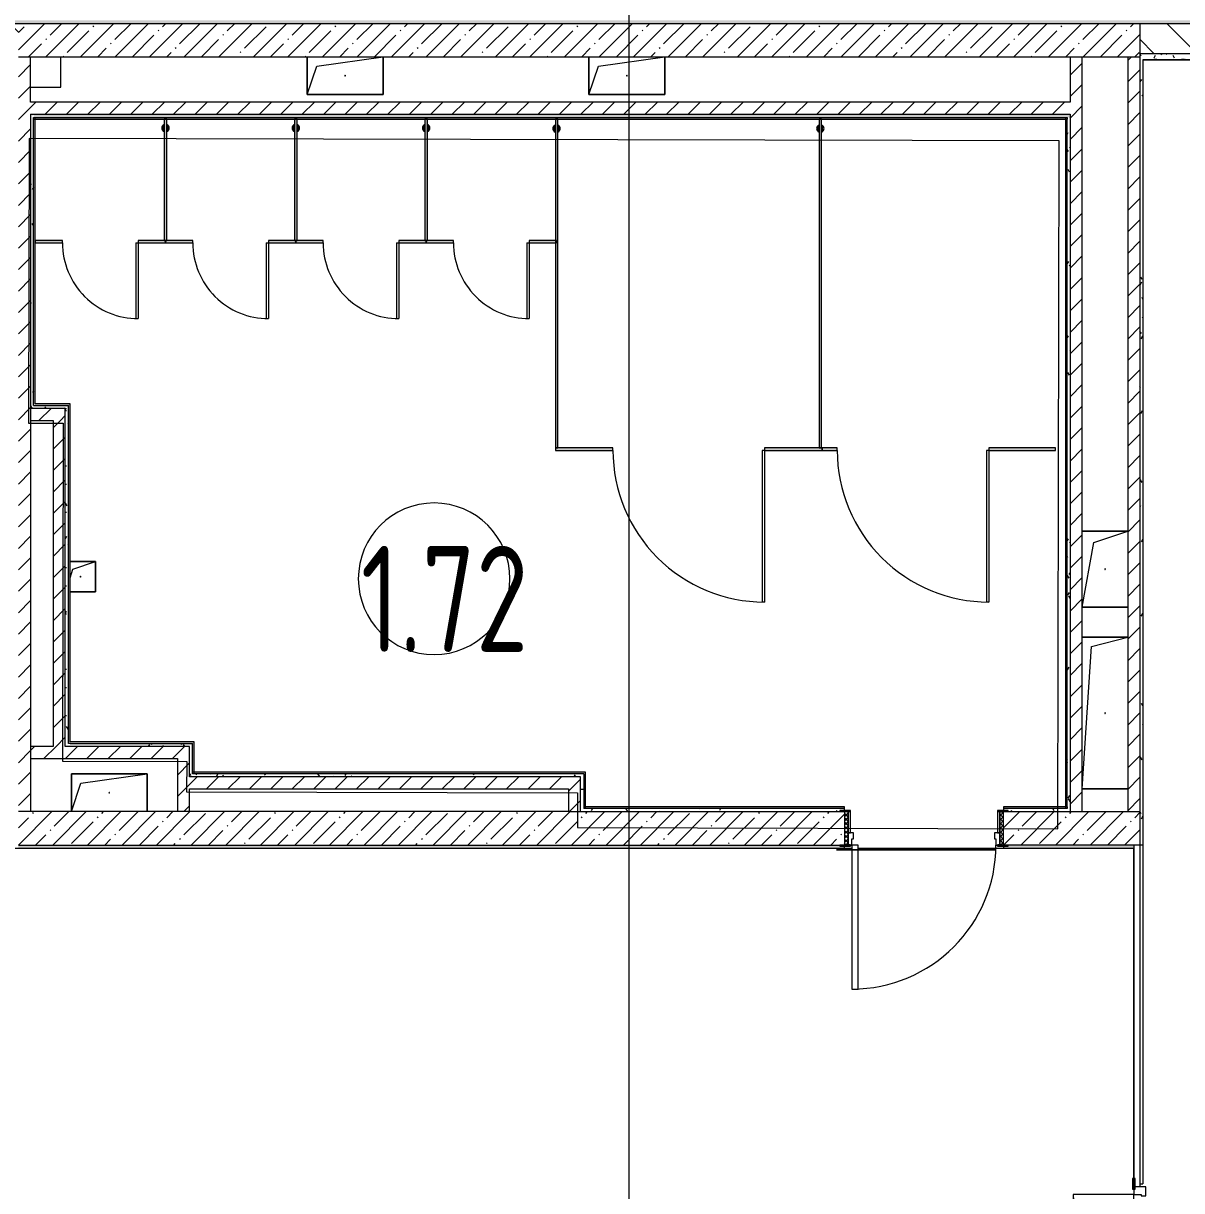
# Model space of a CAD drawing. Header units: millimetres. Extents: x -249154 to 415037, y -45458 to 354837.
# Drawn here: x 112028 to 119670, y 2764 to 10464 of the extents above; entities that cross this region are included whole.
import ezdxf

# ---------------------------------------------------------------- set-up
doc = ezdxf.new("R2010")
doc.units = ezdxf.units.MM
for name, color, linetype, lineweight in [('A-AREA-BNDY', 7, 'Continuous', 5), ('A-AREA-IDEN', 7, 'Continuous', 9), ('A-DOOR-2', 7, 'Continuous', 5), ('A-DOOR-FRAM-2', 7, 'Continuous', 5), ('A-FLOR', 7, 'Continuous', 9), ('A-GENM', 7, 'Continuous', 9), ('A-GENM-1', 7, 'Continuous', 20), ('A-WALL', 7, 'Continuous', 5), ('I-WALL', 7, 'Continuous', 5), ('Оси', 7, 'Continuous', 9)]:
    doc.layers.add(name, color=color, linetype=linetype, lineweight=lineweight)
for name, color, linetype, lineweight, true_color in [('A-DOOR-1', 7, 'Continuous', 5, 0xc0c0c0), ('A-DOOR-FRAM-1', 7, 'Continuous', 5, 0xc0c0c0), ('A-WALL-1', 9, 'Continuous', 5, 0x808080), ('A-WALL-FNSH-1', 9, 'Continuous', 5, 0x808080)]:
    doc.layers.add(name, color=color, linetype=linetype, lineweight=lineweight, true_color=true_color)
doc.styles.add('СПДС', font='ГОСТ тип А.ttf', dxfattribs={"width": 0.9})
pattern_1 = [(45, (64.7, -136.06), (-70.71068, 70.71068), [])]
pattern_2 = [(45, (64.7, -136.06), (-114.04925, 114.04925), []), (45, (178.75, -136.06), (-114.04925, 114.04925), [201.612, -40.322, 6.706, -33.617])]
pattern_3 = [(0, (64.7, -136.06), (243.84, 60.96), [20.117, -162.763, 20.117, -162.763, -975.36]), (0, (64.7, -136.06), (243.84, 60.96), [-365.76, 20.117, -345.643, 20.117, -162.763, -426.72]), (0, (64.7, -136.06), (243.84, 60.96), [-914.4, 20.117, -101.803, 20.117, -284.683]), (120, (156.14, -105.58), (-174.71291, 180.691634), [20.117, -162.763, 20.117, -162.763, -975.36]), (120, (156.14, -105.58), (-174.71291, 180.691634), [-365.76, 20.117, -345.643, 20.117, -162.763, -426.72]), (120, (156.14, -105.58), (-174.71291, 180.691634), [-914.4, 20.117, -101.803, 20.117, -284.683]), (240, (186.62, 16.34), (-69.12709, -241.651634), [20.117, -162.763, 20.117, -162.763, -975.36]), (240, (186.62, 16.34), (-69.12709, -241.651634), [-365.76, 20.117, -345.643, 20.117, -162.763, -426.72]), (240, (186.62, 16.34), (-69.12709, -241.651634), [-914.4, 20.117, -101.803, 20.117, -284.683])]

# ---------------------------------------------------------------- blocks, each defined once
blk = doc.blocks.new('GM_Отверстие прямоугольное _в плите_ - Отверстие-V82-Объем проектирования 1 этажа')
at = {"layer": 'A-GENM'}
for p, q in [((-250, -125), (-250, 125)), ((-250, 125), (250, 125)), ((250, 125), (-250, 125)), ((-250, 125), (-250, -125)), ((-187.5, 62.5), (250, 125)), ((250, 125), (250, -125)), ((250, -125), (250, 125)), ((-250, -125), (-187.5, 62.5))]:
    blk.add_line(p, q, dxfattribs=at)
for start, end in [(360, 180), (180, 360)]:
    blk.add_arc((0, 0), 2.5, start, end, dxfattribs=at)
blk = doc.blocks.new('GM_Отверстие прямоугольное _в плите_ - Отверстие-V81-Объем проектирования 1 этажа')
at = {"layer": 'A-GENM'}
for p, q in [((-250, -125), (-250, 125)), ((-250, 125), (-250, -125)), ((-187.5, 62.5), (250, 125)), ((250, 125), (250, -125)), ((250, -125), (250, 125)), ((-250, -125), (-187.5, 62.5)), ((250, -125), (-250, -125)), ((-250, -125), (250, -125))]:
    blk.add_line(p, q, dxfattribs=at)
for start, end in [(360, 180), (180, 360)]:
    blk.add_arc((0, 0), 2.5, start, end, dxfattribs=at)
blk = doc.blocks.new('GM_Отверстие прямоугольное _в плите_ - Отверстие-V128-Объем проектирования 1 этажа')
at = {"layer": 'A-GENM'}
for p, q in [((-69, 100), (100, 100)), ((100, 100), (-69, 100)), ((-50, 50), (100, 100)), ((100, 100), (100, -100)), ((100, -100), (100, 100)), ((-69, -7), (-50, 50)), ((100, -100), (-69, -100)), ((-69, -100), (100, -100))]:
    blk.add_line(p, q, dxfattribs=at)
for start, end in [(360, 180), (180, 360)]:
    blk.add_arc((0, 0), 2.5, start, end, dxfattribs=at)
blk = doc.blocks.new('GM_Отверстие прямоугольное _в плите_ - Отверстие-V162-Объем проектирования 1 этажа')
at = {"layer": 'A-GENM'}
for p, q in [((-150, 250), (150, 250)), ((150, 250), (-150, 250)), ((-75, 175), (150, 250)), ((-150, -250), (-75, 175)), ((150, -250), (-150, -250)), ((-150, -250), (150, -250))]:
    blk.add_line(p, q, dxfattribs=at)
for start, end in [(360, 180), (180, 360)]:
    blk.add_arc((0, 0), 2.5, start, end, dxfattribs=at)
blk = doc.blocks.new('GM_Отверстие прямоугольное _в плите_ - Отверстие-V163-Объем проектирования 1 этажа')
at = {"layer": 'A-GENM'}
for p, q in [((-150, 500), (150, 500)), ((150, 500), (-150, 500)), ((-90, 440), (150, 500)), ((-150, -500), (-90, 440)), ((150, -500), (-150, -500)), ((-150, -500), (150, -500))]:
    blk.add_line(p, q, dxfattribs=at)
for start, end in [(360, 180), (180, 360)]:
    blk.add_arc((0, 0), 2.5, start, end, dxfattribs=at)
blk = doc.blocks.new('110_Дверь_СКБ_2Ст - Д-5_п__в составе перегородки _не входит в спец__-32680960-Объем проектирования 1 этажа')
at = {"layer": 'A-DOOR-1'}
for p, q in [((-637.5, 900.5), (-637.5, 0.5)), ((-587.5, 900.5), (-637.5, 900.5)), ((-587.5, 0.5), (-587.5, 900.5)), ((662.5, 400.5), (612.5, 400.5)), ((612.5, 400.5), (612.5, 0.5)), ((662.5, 0.5), (662.5, 400.5)), ((-637.5, 0.5), (-587.5, 0.5)), ((612.5, 0.5), (662.5, 0.5))]:
    blk.add_line(p, q, dxfattribs=at)
for centre, radius, start, end in [((-637.5, 0.5), 900, 0, 90), ((662.5, 0.5), 400, 90, 180)]:
    blk.add_arc(centre, radius, start, end, dxfattribs=at)
at = {"layer": 'A-DOOR-FRAM-1'}
for p, q in [((-672.5, 8.5), (-742.5, 8.5)), ((-742.5, 8.5), (-742.5, 0.5)), ((-742.5, 0.5), (-672.5, 0.5)), ((-637.5, 0.5), (-687.5, 0.5)), ((-687.5, 0.5), (-687.5, -79.5)), ((-672.5, 0.5), (-687.5, 0.5)), ((-687.5, 0.5), (-687.5, -0.5)), ((-672.5, 0.5), (-672.5, 8.5)), ((-672.5, -0.5), (-672.5, 0.5)), ((-637.5, -49.5), (-637.5, 0.5)), ((662.5, 0.5), (662.5, -49.5)), ((712.5, 0.5), (662.5, 0.5)), ((767.5, 8.5), (697.5, 8.5)), ((697.5, 8.5), (697.5, 0.5)), ((712.5, 0.5), (697.5, 0.5)), ((697.5, 0.5), (697.5, -0.5)), ((697.5, 0.5), (767.5, 0.5)), ((712.5, -79.5), (712.5, 0.5)), ((712.5, -0.5), (712.5, 0.5)), ((767.5, 0.5), (767.5, 8.5)), ((-672.5, -0.5), (-742.5, -0.5)), ((-742.5, -0.5), (-742.5, -8.5)), ((-742.5, -8.5), (-672.5, -8.5)), ((-687.5, -0.5), (-672.5, -0.5)), ((-672.5, -8.5), (-672.5, -0.5)), ((-627.5, -49.5), (-637.5, -49.5)), ((-627.5, -79.5), (-627.5, -49.5)), ((662.5, -49.5), (652.5, -49.5)), ((652.5, -49.5), (652.5, -79.5)), ((697.5, -0.5), (712.5, -0.5)), ((767.5, -0.5), (697.5, -0.5)), ((697.5, -0.5), (697.5, -8.5)), ((697.5, -8.5), (767.5, -8.5)), ((767.5, -8.5), (767.5, -0.5)), ((-687.5, -79.5), (-627.5, -79.5)), ((652.5, -79.5), (712.5, -79.5))]:
    blk.add_line(p, q, dxfattribs=at)
blk = doc.blocks.new('110_Дверь_СКБ_1Ст_Внутренняя1 - Д-7а_л__950x2100h_Туалет-V215-Объем проектирования 1 этажа')
at = {"layer": 'A-DOOR-2'}
h = blk.add_hatch(dxfattribs=at)
h.set_pattern_fill('FP_37', color=256, style=0, pattern_type=2)
h.set_pattern_definition([(135, (1776.41, 174.685), (-14.14214, -14.14214), []), (225, (1776.41, 174.685), (14.14214, -14.14214), [])])
h.paths.add_polyline_path([(512.5, 110), (512.5, -110), (537.5, -110), (537.5, 110)])
at = {"layer": 'A-DOOR-FRAM-2'}
h = blk.add_hatch(dxfattribs=at)
h.set_pattern_fill('FP_38', color=256, style=0, pattern_type=2)
h.set_pattern_definition([(45, (-346.384, 174.685), (-14.1421, 14.1421), []), (135, (-346.384, 174.685), (-14.1421, -14.1421), [])])
h.paths.add_polyline_path([(-512.5, 110), (-512.5, -110), (-487.5, -108.8), (-487.5, 110)])
at = {"layer": 'A-DOOR-1'}
for p, q in [((487.5, 1060), (447.5, 1060)), ((447.5, 1060), (447.5, 110)), ((487.5, 110), (487.5, 1060)), ((447.5, 110), (487.5, 110))]:
    blk.add_line(p, q, dxfattribs=at)
blk.add_arc((487.5, 110), 950, 90, 180, dxfattribs=at)
at = {"layer": 'A-DOOR-FRAM-1'}
for p, q in [((-472.5, 118), (-542.5, 118)), ((-542.5, 118), (-542.5, 110)), ((-542.5, 110), (-472.5, 110)), ((-487.5, 110), (-512.5, 110)), ((-512.5, 110), (-512.5, -110)), ((-462.5, 110), (-487.5, 110)), ((-487.5, 110), (-487.5, 30)), ((-487.5, -110), (-487.5, 110)), ((-472.5, 110), (-487.5, 110)), ((-487.5, 110), (-487.5, 109)), ((-487.5, 109), (-472.5, 109)), ((-472.5, 110), (-472.5, 118)), ((-472.5, 109), (-472.5, 110)), ((-462.5, 70), (-462.5, 110)), ((487.5, 110), (487.5, 70)), ((512.5, 110), (487.5, 110)), ((567.5, 118), (497.5, 118)), ((497.5, 118), (497.5, 110)), ((512.5, 110), (497.5, 110)), ((497.5, 110), (497.5, 109)), ((497.5, 110), (567.5, 110)), ((497.5, 109), (512.5, 109)), ((512.5, 30), (512.5, 110)), ((537.5, 110), (512.5, 110)), ((512.5, 110), (512.5, -110)), ((512.5, 109), (512.5, 110)), ((537.5, -110), (537.5, 110)), ((567.5, 110), (567.5, 118)), ((-487.5, 30), (-452.5, 30)), ((-472.5, 30), (-487.5, 30)), ((-487.5, 30), (-487.5, -110)), ((-472.5, -110), (-472.5, 30)), ((-452.5, 70), (-462.5, 70)), ((-452.5, 30), (-452.5, 70)), ((487.5, 70), (477.5, 70)), ((477.5, 70), (477.5, 30)), ((477.5, 30), (512.5, 30)), ((512.5, 30), (497.5, 30)), ((497.5, 30), (497.5, -110)), ((512.5, -110), (512.5, 30)), ((-472.5, -110), (-542.5, -110)), ((-542.5, -110), (-542.5, -118)), ((-542.5, -118), (-472.5, -118)), ((-512.5, -110), (-487.5, -110)), ((-487.5, -110), (-472.5, -110)), ((-472.5, -118), (-472.5, -110)), ((497.5, -110), (512.5, -110)), ((567.5, -110), (497.5, -110)), ((497.5, -110), (497.5, -118)), ((497.5, -118), (567.5, -118)), ((512.5, -110), (537.5, -110)), ((567.5, -118), (567.5, -110))]:
    blk.add_line(p, q, dxfattribs=at)
blk = doc.blocks.new('131_Сантехническая перегородка_Дверь 5 - СД-1-V254-Объем проектирования 1 этажа')
at = {"layer": 'A-GENM'}
for points in [[(70, 8), (70, -8), (250, -8), (250, 8), (78, 8)], [(922, 8), (750, 8), (750, -8), (930, -8), (930, 8)]]:
    blk.add_hatch(color=256, dxfattribs=at).paths.add_polyline_path(points)
at = {"layer": 'A-DOOR-1'}
for p, q in [((266, 508), (250, 508)), ((250, 8), (250, 508)), ((266, 8), (266, 508)), ((266, 8), (250, 8))]:
    blk.add_line(p, q, dxfattribs=at)
blk.add_arc((250, 8), 500, 360, 90, dxfattribs=at)
at = {"layer": 'A-GENM-1'}
for p, q in [((250, 8), (70, 8)), ((70, 8), (70, -8)), ((250, -8), (250, 8)), ((930, 8), (750, 8)), ((750, 8), (750, -8)), ((930, -8), (930, 8)), ((70, -8), (250, -8)), ((750, -8), (930, -8))]:
    blk.add_line(p, q, dxfattribs=at)
blk = doc.blocks.new('131_Сантехническая перегородка_Дверь 5 - СД-1-V255-Объем проектирования 1 этажа')
at = {"layer": 'A-GENM'}
for points in [[(78, 8), (78, -8), (250, -8), (250, 8)], [(750, 8), (750, -8), (930, -8), (930, 8), (922, 8)]]:
    blk.add_hatch(color=256, dxfattribs=at).paths.add_polyline_path(points)
at = {"layer": 'A-DOOR-1'}
for p, q in [((266, 508), (250, 508)), ((250, 8), (250, 508)), ((266, 8), (266, 508)), ((266, 8), (250, 8))]:
    blk.add_line(p, q, dxfattribs=at)
blk.add_arc((250, 8), 500, 360, 90, dxfattribs=at)
at = {"layer": 'A-GENM-1'}
for p, q in [((250, 8), (70, 8)), ((70, 8), (70, -8)), ((250, -8), (250, 8)), ((930, 8), (750, 8)), ((750, 8), (750, -8)), ((930, -8), (930, 8)), ((70, -8), (250, -8)), ((750, -8), (930, -8))]:
    blk.add_line(p, q, dxfattribs=at)
blk = doc.blocks.new('131_Сантехническая перегородка 6 - СП-1-30839354-Объем проектирования 1 этажа')
at = {"layer": 'A-GENM'}
blk.add_hatch(color=256, dxfattribs=at).paths.add_polyline_path([(800, 8), (0, 8), (0, -8), (800, -8)])
at = {"layer": 'A-GENM', "flags": 128}
for points in [[(71.5, 8), (71.1, 8.5), (70.8, 9), (70.4, 9.5), (70, 9.9), (69.6, 10.4), (69.2, 10.8), (68.8, 11.2), (68.3, 11.6), (67.8, 12), (67.3, 12.3), (66.8, 12.7), (66.3, 13), (65.8, 13.3), (65.3, 13.6), (64.7, 13.8), (64.2, 14), (63.6, 14.3), (63, 14.4), (62.4, 14.6), (61.9, 14.7), (61.3, 14.9), (60.7, 14.9), (60.1, 15), (59.5, 15.1), (58.9, 15.1), (58.3, 15.1), (57.7, 15), (57.1, 15), (56.5, 14.9), (55.9, 14.8), (55.3, 14.7), (54.7, 14.5), (54.1, 14.4), (53.5, 14.2), (53, 13.9), (52.4, 13.7), (51.9, 13.4), (51.4, 13.2), (50.8, 12.9), (50.3, 12.5), (49.8, 12.2), (49.3, 11.8), (48.9, 11.4), (48.4, 11), (48, 10.6), (47.6, 10.2), (47.2, 9.7), (46.8, 9.3), (46.4, 8.8), (46.1, 8.3), (45.9, 8)], [(45.9, -8), (46.3, -8.5), (46.6, -9), (47, -9.5), (47.4, -9.9), (47.8, -10.4), (48.2, -10.8), (48.6, -11.2), (49.1, -11.6), (49.6, -12), (50, -12.3), (50.5, -12.7), (51.1, -13), (51.6, -13.3), (52.1, -13.6), (52.7, -13.8), (53.2, -14), (53.8, -14.3), (54.4, -14.4), (54.9, -14.6), (55.5, -14.7), (56.1, -14.9), (56.7, -14.9), (57.3, -15), (57.9, -15.1), (58.5, -15.1), (59.1, -15.1), (59.7, -15), (60.3, -15), (60.9, -14.9), (61.5, -14.8), (62.1, -14.7), (62.7, -14.5), (63.3, -14.4), (63.8, -14.2), (64.4, -13.9), (65, -13.7), (65.5, -13.4), (66, -13.2), (66.6, -12.9), (67.1, -12.5), (67.6, -12.2), (68, -11.8), (68.5, -11.4), (69, -11), (69.4, -10.6), (69.8, -10.2), (70.2, -9.7), (70.6, -9.3), (70.9, -8.8), (71.3, -8.3), (71.5, -8)]]:
    blk.add_lwpolyline(points, dxfattribs=at)
at = {"layer": 'A-GENM'}
for radius, start, end in [(24.6, 19.91127, 160.08873), (17.6, 28.97309, 151.02691), (15.1, 33.78108, 146.21892), (24.6, 199.91127, 340.08873), (17.6, 208.97309, 331.02691), (15.1, 213.78108, 326.21892)]:
    blk.add_arc((58.7, 0), radius, start, end, dxfattribs=at)
at = {"layer": 'A-GENM-1'}
for p, q in [((800, 8), (0, 8)), ((0, 8), (0, -8)), ((800, -8), (800, 8)), ((0, -8), (800, -8))]:
    blk.add_line(p, q, dxfattribs=at)
blk = doc.blocks.new('131_Сантехническая перегородка 7 - СП-1-30858579-Объем проектирования 1 этажа')
at = {"layer": 'A-GENM'}
blk.add_hatch(color=256, dxfattribs=at).paths.add_polyline_path([(2165.9, -8), (2165.9, 8), (-4.1, 8), (-4.1, -8), (1884.9, -8)])
at = {"layer": 'A-GENM', "flags": 128}
for points in [[(71.5, 8), (71.1, 8.5), (70.8, 9), (70.4, 9.5), (70, 9.9), (69.6, 10.4), (69.2, 10.8), (68.8, 11.2), (68.3, 11.6), (67.8, 12), (67.3, 12.3), (66.8, 12.7), (66.3, 13), (65.8, 13.3), (65.3, 13.6), (64.7, 13.8), (64.2, 14), (63.6, 14.3), (63, 14.4), (62.4, 14.6), (61.9, 14.7), (61.3, 14.9), (60.7, 14.9), (60.1, 15), (59.5, 15.1), (58.9, 15.1), (58.3, 15.1), (57.7, 15), (57.1, 15), (56.5, 14.9), (55.9, 14.8), (55.3, 14.7), (54.7, 14.5), (54.1, 14.4), (53.5, 14.2), (53, 13.9), (52.4, 13.7), (51.9, 13.4), (51.4, 13.2), (50.8, 12.9), (50.3, 12.5), (49.8, 12.2), (49.3, 11.8), (48.9, 11.4), (48.4, 11), (48, 10.6), (47.6, 10.2), (47.2, 9.7), (46.8, 9.3), (46.4, 8.8), (46.1, 8.3), (45.9, 8)], [(45.9, -8), (46.3, -8.5), (46.6, -9), (47, -9.5), (47.4, -9.9), (47.8, -10.4), (48.2, -10.8), (48.6, -11.2), (49.1, -11.6), (49.6, -12), (50, -12.3), (50.5, -12.7), (51.1, -13), (51.6, -13.3), (52.1, -13.6), (52.7, -13.8), (53.2, -14), (53.8, -14.3), (54.4, -14.4), (54.9, -14.6), (55.5, -14.7), (56.1, -14.9), (56.7, -14.9), (57.3, -15), (57.9, -15.1), (58.5, -15.1), (59.1, -15.1), (59.7, -15), (60.3, -15), (60.9, -14.9), (61.5, -14.8), (62.1, -14.7), (62.7, -14.5), (63.3, -14.4), (63.8, -14.2), (64.4, -13.9), (65, -13.7), (65.5, -13.4), (66, -13.2), (66.6, -12.9), (67.1, -12.5), (67.6, -12.2), (68, -11.8), (68.5, -11.4), (69, -11), (69.4, -10.6), (69.8, -10.2), (70.2, -9.7), (70.6, -9.3), (70.9, -8.8), (71.3, -8.3), (71.5, -8)]]:
    blk.add_lwpolyline(points, dxfattribs=at)
at = {"layer": 'A-GENM'}
for radius, start, end in [(24.6, 19.91127, 160.08873), (17.6, 28.97309, 151.02691), (15.1, 33.78108, 146.21892), (24.6, 199.91127, 340.08873), (17.6, 208.97309, 331.02691), (15.1, 213.78108, 326.21892)]:
    blk.add_arc((58.7, 0), radius, start, end, dxfattribs=at)
at = {"layer": 'A-GENM-1'}
for p, q in [((2165.9, 8), (-4.1, 8)), ((-4.1, 8), (-4.1, -8)), ((2165.9, -8), (2165.9, 8)), ((-4.1, -8), (2165.9, -8))]:
    blk.add_line(p, q, dxfattribs=at)
blk = doc.blocks.new('131_Сантехническая перегородка_Дверь МГН - СД-1-30883454-Объем проектирования 1 этажа')
at = {"layer": 'A-GENM'}
for points in [[(-366.5, 8), (-370, 8), (-370, -8), (10, -8), (10, 8), (-350.5, 8)], [(1390, 8), (1010, 8), (1010, -8), (1390, -8)]]:
    blk.add_hatch(color=256, dxfattribs=at).paths.add_polyline_path(points)
at = {"layer": 'A-DOOR-1'}
for p, q in [((10, 1008), (26, 1008)), ((10, 8), (10, 1008)), ((26, 8), (26, 1008)), ((10, 8), (26, 8))]:
    blk.add_line(p, q, dxfattribs=at)
blk.add_arc((10, 8), 1000, 360, 90, dxfattribs=at)
at = {"layer": 'A-GENM-1'}
for p, q in [((10, 8), (-370, 8)), ((-370, 8), (-370, -8)), ((10, -8), (10, 8)), ((1390, 8), (1010, 8)), ((1010, 8), (1010, -8)), ((1390, -8), (1390, 8)), ((-370, -8), (10, -8)), ((1010, -8), (1390, -8))]:
    blk.add_line(p, q, dxfattribs=at)
blk = doc.blocks.new('131_Сантехническая перегородка_Дверь МГН 2 - СД-1-V256-Объем проектирования 1 этажа')
at = {"layer": 'A-GENM'}
for points in [[(-304.6, 8), (-430, 8), (-430, -8), (10, -8), (10, 8), (-87, 8)], [(1110, 8), (1010, 8), (1010, -8), (1110, -8), (1110, 5.9)]]:
    blk.add_hatch(color=256, dxfattribs=at).paths.add_polyline_path(points)
at = {"layer": 'A-DOOR-1'}
for p, q in [((10, 1008), (26, 1008)), ((10, 8), (10, 1008)), ((26, 8), (26, 1008)), ((10, 8), (26, 8))]:
    blk.add_line(p, q, dxfattribs=at)
blk.add_arc((10, 8), 1000, 360, 90, dxfattribs=at)
at = {"layer": 'A-GENM-1'}
for p, q in [((10, 8), (-430, 8)), ((-430, 8), (-430, -8)), ((10, -8), (10, 8)), ((1110, 8), (1010, 8)), ((1010, 8), (1010, -8)), ((1110, -8), (1110, 8)), ((-430, -8), (10, -8)), ((1010, -8), (1110, -8))]:
    blk.add_line(p, q, dxfattribs=at)
blk = doc.blocks.new('Марка_Помещения - Номер-25198446-Объем проектирования 1 этажа')
at = {"layer": 'A-AREA-IDEN'}
for start, end in [(360, 180), (180, 360)]:
    blk.add_arc((0, 0), 2.5, start, end, dxfattribs=at)

msp = doc.modelspace()

# ---------------------------------------------------------------- hatches: boundary and pattern name
at = {"layer": 'I-WALL'}
h = msp.add_hatch(dxfattribs=at)
h.set_pattern_fill('FP_191', color=256, style=0, pattern_type=2)
h.set_pattern_definition(pattern_3)
h.paths.add_polyline_path([(119394.7, 10463.9), (121254.7, 10463.9), (121254.6, 10483.9), (111244.7, 10483.9), (111244.7, 10471.9), (111274.7, 10471.9), (111274.7, 10463.9), (118009.5, 10463.9)])
h.paths.add_polyline_path([(109224.7, 10463.9), (110264.7, 10463.9), (110264.7, 10471.9), (110294.7, 10471.9), (110294.7, 10483.9), (109194.7, 10483.9), (109194.7, 10471.9), (109224.7, 10471.9), (109224.7, 10464.5)])
h.paths.add_polyline_path([(107194.7, 10463.9), (107714.7, 10464.2), (107714.7, 10471.9), (107744.7, 10471.9), (107744.7, 10483.9), (105159.7, 10483.9), (105159.7, 10471.9), (105189.7, 10471.9), (105189.7, 10463.9), (107021.2, 10463.9)])
h.paths.add_polyline_path([(102895.1, 10463.9), (103679.7, 10464.2), (103679.7, 10471.9), (103709.7, 10471.9), (103709.7, 10483.9), (100893.7, 10483), (100873.7, 10463.9), (101674.7, 10463.9)])
h.paths.add_polyline_path([(100873.7, 10463.9), (100893.7, 10483.9), (100873.7, 10483.9)])
h = msp.add_hatch(dxfattribs=at)
h.set_pattern_fill('FP_23', color=256, style=0, pattern_type=2)
h.set_pattern_definition([(135, (64.7, -136.06), (-141.42136, -141.42136), [])])
h.paths.add_polyline_path([(119414.7, 10263.9), (121274.7, 10263.9), (121274.7, 10463.9), (119394.7, 10463.9), (119394.7, 10263.9), (119399.6, 10263.9)])
h.paths.add_polyline_path([(111274.7, 10263.9), (111994.7, 10263.9), (111994.7, 10463.9), (111244.7, 10463.9), (111244.7, 10263.9)])
h.paths.add_polyline_path([(110194.7, 10263.9), (110294.7, 10263.9), (110294.7, 10463.9), (109169.7, 10463.9), (109169.7, 10263.9), (110115.8, 10263.9)])
h.paths.add_polyline_path([(107745.5, 10263.9), (107769.7, 10263.9), (107769.7, 10463.9), (107414.7, 10463.9), (107414.7, 10263.9), (107744.7, 10263.9)])
h = msp.add_hatch(dxfattribs=at)
h.set_pattern_fill('FP_1', color=256, style=0, pattern_type=2)
h.set_pattern_definition(pattern_2)
h.paths.add_polyline_path([(119314.7, 10243.9), (119394.7, 10243.9), (119394.7, 10463.9), (111994.7, 10463.9), (111994.7, 10243.9), (119043.6, 10243.9)])
h = msp.add_hatch(dxfattribs=at)
h.set_pattern_fill('FP_22', color=256, style=0, pattern_type=2)
h.set_pattern_definition(pattern_1)
h.paths.add_polyline_path([(112074.7, 5263.9), (112074.7, 10243.9), (111994.7, 10243.9), (111994.7, 5263.9)])
h = msp.add_hatch(dxfattribs=at)
h.set_pattern_fill('FP_22', color=256, style=0, pattern_type=2)
h.set_pattern_definition(pattern_1)
h.paths.add_polyline_path([(119014.7, 5263.9), (119014.7, 10243.9), (118934.7, 10243.9), (118934.7, 5263.9)])
h = msp.add_hatch(dxfattribs=at)
h.set_pattern_fill('FP_22', color=256, style=0, pattern_type=2)
h.set_pattern_definition(pattern_1)
h.paths.add_polyline_path([(119314.7, 5263.9), (119394.7, 5263.9), (119394.7, 10243.9), (119314.7, 10243.9), (119314.7, 5283.9)])
h = msp.add_hatch(dxfattribs=at)
h.set_pattern_fill('FP_191', color=256, style=0, pattern_type=2)
h.set_pattern_definition(pattern_3)
h.paths.add_polyline_path([(119394.7, 5043.9), (119414.7, 5043.9), (119414.7, 10263.9), (119394.7, 10263.9), (119394.7, 5156.6)])
h = msp.add_hatch(dxfattribs=at)
h.set_pattern_fill('FP_191', color=256, style=0, pattern_type=2)
h.set_pattern_definition(pattern_3)
h.paths.add_polyline_path([(119415.7, 10223.9), (121274.7, 10223.9), (121274.7, 10263.9), (119414.7, 10263.9), (119414.9, 10223.9)])
h = msp.add_hatch(dxfattribs=at)
h.set_pattern_fill('FP_22', color=256, style=0, pattern_type=2)
h.set_pattern_definition(pattern_1)
h.paths.add_polyline_path([(114499.8, 9863.9), (118934.7, 9863.9), (118934.7, 9943.9), (112074.7, 9943.9), (112074.7, 9863.9), (114241.9, 9863.9)])
h = msp.add_hatch(dxfattribs=at)
h.set_pattern_fill('FP_191', color=256, style=0, pattern_type=2)
h.set_pattern_definition(pattern_3)
h.paths.add_polyline_path([(112094.7, 7943.9), (112094.7, 9863.9), (112074.7, 9863.9), (112074.7, 7943.9)])
h = msp.add_hatch(dxfattribs=at)
h.set_pattern_fill('FP_191', color=256, style=0, pattern_type=2)
h.set_pattern_definition(pattern_3)
h.paths.add_polyline_path([(114499.8, 9843.9), (118934.7, 9843.9), (118934.7, 9863.9), (112094.7, 9863.9), (112094.8, 9843.9), (114241.9, 9843.9)])
for points in [[(117444.7, 9832.9), (118914.7, 9832.9), (118914.7, 9843.9), (112094.7, 9843.9), (112096, 9832.9), (117336.5, 9832.9)], [(112105.7, 7943.9), (112105.7, 9832.9), (112094.7, 9832.9), (112094.7, 7943.9)], [(118903.7, 5283.9), (118914.7, 5294.9), (118913.7, 9832.9), (118903.7, 9832.9), (118903.7, 5294.9)], [(112324.7, 7943.9), (112335.7, 7943.9), (112335.7, 7954.9), (112105.7, 7954.9), (112105.7, 7943.9), (112304.7, 7943.9)], [(112324.7, 5713.9), (112335.7, 5713.9), (112335.7, 7943.9), (112324.7, 7943.9), (112324.7, 5714.2)], [(112335.7, 5713.9), (113155.7, 5713.9), (113155.7, 5724.9), (112335.7, 5724.9)], [(113155.7, 5524.9), (113155.7, 5713.9), (113144.7, 5713.9), (113144.7, 5524.9)], [(115724.7, 5513.9), (115735.7, 5513.9), (115735.7, 5524.9), (113144.7, 5524.9), (113144.7, 5513.9), (115704.7, 5513.9)], [(115724.7, 5294.9), (115735.7, 5294.9), (115735.7, 5513.9), (115724.7, 5513.9), (115724.7, 5493.9)]]:
    msp.add_hatch(color=256, dxfattribs=at).paths.add_polyline_path(points)
h = msp.add_hatch(dxfattribs=at)
h.set_pattern_fill('FP_191', color=256, style=0, pattern_type=2)
h.set_pattern_definition(pattern_3)
h.paths.add_polyline_path([(118914.7, 5283.9), (118934.7, 5283.9), (118934.7, 9843.9), (118914.7, 9843.9), (118914.7, 5284.5)])
h = msp.add_hatch(dxfattribs=at)
h.set_pattern_fill('FP_191', color=256, style=0, pattern_type=2)
h.set_pattern_definition(pattern_3)
h.paths.add_polyline_path([(112304.7, 7923.9), (112304.7, 7943.9), (112074.7, 7943.9), (112074.7, 7923.9), (112224.7, 7923.9)])
h = msp.add_hatch(dxfattribs=at)
h.set_pattern_fill('FP_191', color=256, style=0, pattern_type=2)
h.set_pattern_definition(pattern_3)
h.paths.add_polyline_path([(112324.7, 5713.9), (112324.7, 7943.9), (112304.7, 7943.9), (112304.7, 5713.9), (112324.6, 5713.9)])
h = msp.add_hatch(dxfattribs=at)
h.set_pattern_fill('FP_22', color=256, style=0, pattern_type=2)
h.set_pattern_definition(pattern_1)
h.paths.add_polyline_path([(112178.9, 7843.9), (112304.7, 7843.9), (112304.7, 7923.9), (112074.7, 7923.9), (112074.7, 7843.9), (112094.7, 7843.9)])
h = msp.add_hatch(dxfattribs=at)
h.set_pattern_fill('FP_22', color=256, style=0, pattern_type=2)
h.set_pattern_definition(pattern_1)
h.paths.add_polyline_path([(112304.7, 5693.9), (112304.7, 7843.9), (112224.7, 7843.9), (112224.7, 5693.9)])
h = msp.add_hatch(dxfattribs=at)
h.set_pattern_fill('FP_191', color=256, style=0, pattern_type=2)
h.set_pattern_definition(pattern_3)
h.paths.add_polyline_path([(112344.7, 5693.9), (113124.7, 5693.9), (113124.7, 5713.9), (112304.7, 5713.9), (112304.7, 5693.9), (112330.2, 5693.9)])
h = msp.add_hatch(dxfattribs=at)
h.set_pattern_fill('FP_191', color=256, style=0, pattern_type=2)
h.set_pattern_definition(pattern_3)
h.paths.add_polyline_path([(113144.7, 5513.9), (113144.7, 5713.9), (113124.7, 5713.9), (113124.7, 5513.9)])
h = msp.add_hatch(dxfattribs=at)
h.set_pattern_fill('FP_22', color=256, style=0, pattern_type=2)
h.set_pattern_definition(pattern_1)
h.paths.add_polyline_path([(112844.7, 5613.9), (113044.7, 5613.9), (113044.7, 5693.9), (112074.7, 5693.9), (112074.7, 5613.9), (112344.7, 5613.9)])
h = msp.add_hatch(dxfattribs=at)
h.set_pattern_fill('FP_22', color=256, style=0, pattern_type=2)
h.set_pattern_definition(pattern_1)
h.paths.add_polyline_path([(113044.7, 5263.9), (113124.7, 5263.9), (113124.7, 5693.9), (113044.7, 5693.9), (113044.7, 5493.9)])
h = msp.add_hatch(dxfattribs=at)
h.set_pattern_fill('FP_191', color=256, style=0, pattern_type=2)
h.set_pattern_definition(pattern_3)
h.paths.add_polyline_path([(115704.7, 5493.9), (115704.7, 5513.9), (113124.7, 5513.9), (113124.7, 5493.9), (115624.7, 5493.9)])
h = msp.add_hatch(dxfattribs=at)
h.set_pattern_fill('FP_22', color=256, style=0, pattern_type=2)
h.set_pattern_definition(pattern_1)
h.paths.add_polyline_path([(113210.4, 5413.9), (115624.7, 5413.9), (115624.7, 5493.9), (113124.7, 5493.9), (113124.7, 5413.9), (113144.7, 5413.9)])
h = msp.add_hatch(dxfattribs=at)
h.set_pattern_fill('FP_22', color=256, style=0, pattern_type=2)
h.set_pattern_definition(pattern_1)
h.paths.add_polyline_path([(115704.7, 5263.9), (115704.7, 5493.9), (115624.7, 5493.9), (115624.7, 5263.9)])
h = msp.add_hatch(dxfattribs=at)
h.set_pattern_fill('FP_191', color=256, style=0, pattern_type=2)
h.set_pattern_definition(pattern_3)
h.paths.add_polyline_path([(115704.7, 5283.9), (115724.7, 5284.1), (115724.7, 5513.9), (115704.7, 5513.9), (115704.7, 5284.3)])
h = msp.add_hatch(dxfattribs=at)
h.set_pattern_fill('FP_1', color=256, style=0, pattern_type=2)
h.set_pattern_definition(pattern_2)
h.paths.add_polyline_path([(118534.4, 5043.9), (119394.7, 5043.9), (119394.7, 5263.9), (118494.7, 5263.9), (118494.7, 5043.9), (118524.7, 5043.9)])
h.paths.add_polyline_path([(112574.7, 5043.9), (117444.7, 5043.9), (117444.7, 5263.9), (111994.7, 5263.9), (111994.7, 5043.9), (112509.7, 5043.9)])
h = msp.add_hatch(dxfattribs=at)
h.set_pattern_fill('FP_191', color=256, style=0, pattern_type=2)
h.set_pattern_definition(pattern_3)
h.paths.add_polyline_path([(118524.7, 5263.9), (118934.7, 5263.9), (118934.7, 5283.9), (118494.7, 5283.9), (118494.7, 5271.9), (118524.7, 5271.9), (118524.7, 5265.4)])
h.paths.add_polyline_path([(117336.5, 5263.9), (117414.7, 5264.3), (117414.7, 5271.9), (117444.7, 5271.9), (117444.7, 5283.9), (115704.7, 5283.9), (115704.7, 5263.9), (115724.7, 5263.9)])
h = msp.add_hatch(color=256, dxfattribs=at)
h.paths.add_polyline_path([(117444.7, 5283.9), (117444.7, 5294.9), (115724.7, 5294.9), (115724.7, 5283.9), (117336.5, 5283.9)])
h.paths.add_polyline_path([(118903.7, 5283.9), (118914.7, 5284.5), (118914.7, 5294.9)])
h.paths.add_polyline_path([(118903.7, 5283.9), (118903.7, 5294.9), (118494.7, 5294.9), (118494.7, 5283.9)])
h = msp.add_hatch(dxfattribs=at)
h.set_pattern_fill('FP_191', color=256, style=0, pattern_type=2)
h.set_pattern_definition(pattern_3)
h.paths.add_polyline_path([(118934.7, 5023.9), (119353.7, 5023.9), (119354.7, 5043.9), (118524.7, 5043.2), (118524.7, 5035.9), (118494.7, 5035.9), (118494.7, 5023.9), (118591, 5023.9)])
h.paths.add_polyline_path([(117444.7, 5023.9), (117444.7, 5035.9), (117414.7, 5035.9), (117414.7, 5043.9), (111994.7, 5043.9), (111994.7, 5023.9), (117414.7, 5023.9)])

# ---------------------------------------------------------------- linework, layer by layer
msp.add_lwpolyline([(117393.1, 5013.9), (118443.1, 5011.5)])
at = {"layer": 'A-AREA-BNDY', "flags": 128}
msp.add_lwpolyline([(118863, 9689.5), (112065.1, 9705.4), (112060.7, 7827.4), (112290.7, 7826.9), (112285.4, 5596.9), (113105.4, 5595), (113105, 5395), (115684.9, 5388.9), (115684.4, 5158.9), (118852.4, 5151.5)], close=True, dxfattribs=at)
at = {"layer": 'A-FLOR'}
for p, q in [((112274.7, 10043.9), (112274.7, 10243.9)), ((119414.7, 10223.9), (119414.7, 2808.9)), ((119415.7, 10223.9), (121274.7, 10223.9)), ((112074.7, 10043.9), (112274.7, 10043.9)), ((117444.7, 5271.9), (117444.7, 5283.9)), ((118494.7, 5283.9), (118494.7, 5271.9)), ((111974.7, 5023.9), (117494.7, 5023.9)), ((117444.7, 5023.9), (117444.7, 5035.9)), ((117534.7, 5023.9), (119353.7, 5023.9)), ((118494.7, 5035.9), (118494.7, 5023.9)), ((119354.7, 2788.9), (119354.7, 5023.9)), ((119394.3, 2808.9), (119414.7, 2808.9))]:
    msp.add_line(p, q, dxfattribs=at)
at = {"layer": 'A-WALL'}
for p, q in [((121274.7, 10223.9), (119414.7, 10223.9)), ((112094.7, 7943.9), (112094.7, 9843.9)), ((112094.7, 9843.9), (118914.7, 9843.9)), ((118914.7, 9843.9), (118914.7, 9832.9)), ((112094.7, 7943.9), (112324.7, 7943.9)), ((112324.7, 5713.9), (112324.7, 7943.9)), ((113144.7, 5513.9), (113144.7, 5713.9)), ((115624.7, 5263.9), (117414.7, 5263.9)), ((115724.7, 5294.9), (115724.7, 5283.9)), ((117444.7, 5283.9), (115724.7, 5283.9)), ((117444.7, 5283.9), (117444.7, 5283.9)), ((118914.7, 5283.9), (118494.7, 5283.9)), ((118524.7, 5263.9), (119394.7, 5263.9)), ((118914.7, 5294.9), (118914.7, 5283.9)), ((119353.7, 5023.9), (119354.7, 5023.9)), ((119354.7, 5043.9), (119354.7, 5023.9)), ((119394.7, 5042.9), (119394.7, 2788.9))]:
    msp.add_line(p, q, dxfattribs=at)
at = {"layer": 'A-WALL-1'}
for p, q in [((111274.7, 10463.9), (121274.7, 10463.9)), ((119394.7, 10463.9), (119394.7, 5042.9)), ((111994.7, 10243.9), (119394.7, 10243.9)), ((112074.7, 9943.9), (112074.7, 10243.9)), ((118934.7, 10243.9), (118934.7, 9943.9)), ((119014.7, 5263.9), (119014.7, 10243.9)), ((119314.7, 10243.9), (119314.7, 5263.9)), ((121274.7, 10263.9), (119394.7, 10263.9)), ((118934.7, 9943.9), (112074.7, 9943.9)), ((112074.7, 9863.9), (118934.7, 9863.9)), ((112074.7, 9863.9), (112074.7, 5263.9)), ((118934.7, 9863.9), (118934.7, 5263.9)), ((112304.7, 7923.9), (112074.7, 7923.9)), ((112304.7, 5693.9), (112304.7, 7923.9)), ((112074.7, 7843.9), (112224.7, 7843.9)), ((112224.7, 7843.9), (112224.7, 5693.9)), ((112335.7, 5713.9), (112324.7, 5713.9)), ((112224.7, 5693.9), (112074.7, 5693.9)), ((113124.7, 5693.9), (112304.7, 5693.9)), ((113124.7, 5493.9), (113124.7, 5693.9)), ((112074.7, 5613.9), (113044.7, 5613.9)), ((113044.7, 5613.9), (113044.7, 5263.9)), ((115704.7, 5493.9), (113124.7, 5493.9)), ((115724.7, 5513.9), (113144.7, 5513.9)), ((115704.7, 5263.9), (115704.7, 5493.9)), ((113124.7, 5413.9), (115624.7, 5413.9)), ((113124.7, 5263.9), (113124.7, 5413.9)), ((115624.7, 5413.9), (115624.7, 5263.9)), ((115624.7, 5263.9), (111994.7, 5263.9)), ((111994.7, 5043.9), (117414.7, 5043.9)), ((119415.7, 5043.9), (118524.7, 5043.9))]:
    msp.add_line(p, q, dxfattribs=at)
at = {"layer": 'A-WALL-FNSH-1'}
for p, q in [((119415.7, 5042.9), (119415.7, 10222.9)), ((119415.7, 10222.9), (123069.7, 10222.9)), ((112094.7, 9832.9), (118914.7, 9832.9)), ((112105.7, 7954.9), (112105.7, 9843.9)), ((118903.7, 9843.9), (118903.7, 5283.9)), ((118914.7, 5294.9), (118914.7, 9832.9)), ((112335.7, 7954.9), (112105.7, 7954.9)), ((112335.7, 5724.9), (112335.7, 7954.9)), ((113155.7, 5724.9), (112335.7, 5724.9)), ((112335.7, 5713.9), (113144.7, 5713.9)), ((113155.7, 5513.9), (113155.7, 5724.9)), ((115735.7, 5524.9), (113144.7, 5524.9)), ((115724.7, 5513.9), (115724.7, 5294.9)), ((115735.7, 5283.9), (115735.7, 5524.9)), ((117444.7, 5294.9), (115724.7, 5294.9)), ((117444.7, 5283.9), (117444.7, 5294.9)), ((118914.7, 5294.9), (118494.7, 5294.9)), ((118494.7, 5294.9), (118494.7, 5283.9)), ((111973.7, 5022.9), (117444.7, 5022.9)), ((117444.7, 5022.9), (117444.7, 5023.9)), ((118494.7, 5023.9), (118494.7, 5022.9)), ((118494.7, 5022.9), (119353.7, 5022.9)), ((119353.7, 5022.9), (119353.7, 2843.9)), ((119415.7, 5042.9), (119394.7, 5042.9)), ((119395.7, 2788.9), (119395.7, 5042.9))]:
    msp.add_line(p, q, dxfattribs=at)
at = {"layer": 'Оси'}
msp.add_lwpolyline([(116024.7, -2042.3), (116024.7, 2957.7), (116024.7, 16779), (116024.7, 21779)], dxfattribs=at)

# ---------------------------------------------------------------- block references
at = {"layer": 'A-AREA-IDEN', "xscale": 199.9999999999999, "yscale": 199.9999999999999, "zscale": 199.9999999999999}
msp.add_blockref('Марка_Помещения - Номер-25198446-Объем проектирования 1 этажа', (114737.9, 6800.2), dxfattribs=at)
at = {"layer": 'A-DOOR-1'}
for name, p, rotation in [('110_Дверь_СКБ_1Ст_Внутренняя1 - Д-7а_л__950x2100h_Туалет-V215-Объем проектирования 1 этажа', (117982.2, 5153.9), 180), ('110_Дверь_СКБ_2Ст - Д-5_п__в составе перегородки _не входит в спец__-32680960-Объем проектирования 1 этажа', (119354.2, 2076.4), 90)]:
    msp.add_blockref(name, p, dxfattribs=dict(at, rotation=rotation))
at = {"layer": 'A-GENM'}
for name, p in [('GM_Отверстие прямоугольное _в плите_ - Отверстие-V81-Объем проектирования 1 этажа', (114150.8, 10118.9)), ('GM_Отверстие прямоугольное _в плите_ - Отверстие-V81-Объем проектирования 1 этажа', (116009.7, 10118.9)), ('GM_Отверстие прямоугольное _в плите_ - Отверстие-V162-Объем проектирования 1 этажа', (119164.7, 6863.9)), ('GM_Отверстие прямоугольное _в плите_ - Отверстие-V128-Объем проектирования 1 этажа', (112404.7, 6813.9)), ('GM_Отверстие прямоугольное _в плите_ - Отверстие-V163-Объем проектирования 1 этажа', (119164.7, 5913.9)), ('GM_Отверстие прямоугольное _в плите_ - Отверстие-V82-Объем проектирования 1 этажа', (112594.7, 5388.9))]:
    msp.add_blockref(name, p, dxfattribs=at)
for name, p, rotation in [('131_Сантехническая перегородка 6 - СП-1-30839354-Объем проектирования 1 этажа', (112965.7, 9831.9), 270.0000000000007), ('131_Сантехническая перегородка 6 - СП-1-30839354-Объем проектирования 1 этажа', (113825.7, 9831.9), 270.0000000000007), ('131_Сантехническая перегородка 6 - СП-1-30839354-Объем проектирования 1 этажа', (114685.7, 9831.9), 270.0000000000007), ('131_Сантехническая перегородка 7 - СП-1-30858579-Объем проектирования 1 этажа', (115545.7, 9828.9), 269.9999999999999), ('131_Сантехническая перегородка 7 - СП-1-30858579-Объем проектирования 1 этажа', (117286.2, 9828.9), 269.9999999999999), ('131_Сантехническая перегородка_Дверь 5 - СД-1-V254-Объем проектирования 1 этажа', (113035.7, 9023.9), 180), ('131_Сантехническая перегородка_Дверь 5 - СД-1-V254-Объем проектирования 1 этажа', (113895.7, 9023.9), 180), ('131_Сантехническая перегородка_Дверь 5 - СД-1-V254-Объем проектирования 1 этажа', (114755.7, 9023.9), 180), ('131_Сантехническая перегородка_Дверь 5 - СД-1-V255-Объем проектирования 1 этажа', (115615.7, 9023.9), 180), ('131_Сантехническая перегородка_Дверь МГН - СД-1-30883454-Объем проектирования 1 этажа', (116927.7, 7654.9), 180), ('131_Сантехническая перегородка_Дверь МГН 2 - СД-1-V256-Объем проектирования 1 этажа', (118407.7, 7654.9), 180)]:
    msp.add_blockref(name, p, dxfattribs=dict(at, rotation=rotation))

# ---------------------------------------------------------------- texts
at = {"layer": 'A-AREA-IDEN', "insert": (114254.1, 7017.3), "char_height": 700, "width": 1212.151, "attachment_point": 1, "style": 'СПДС'}
msp.add_mtext('1.72', dxfattribs=at)

doc.saveas('drawing.dxf')
